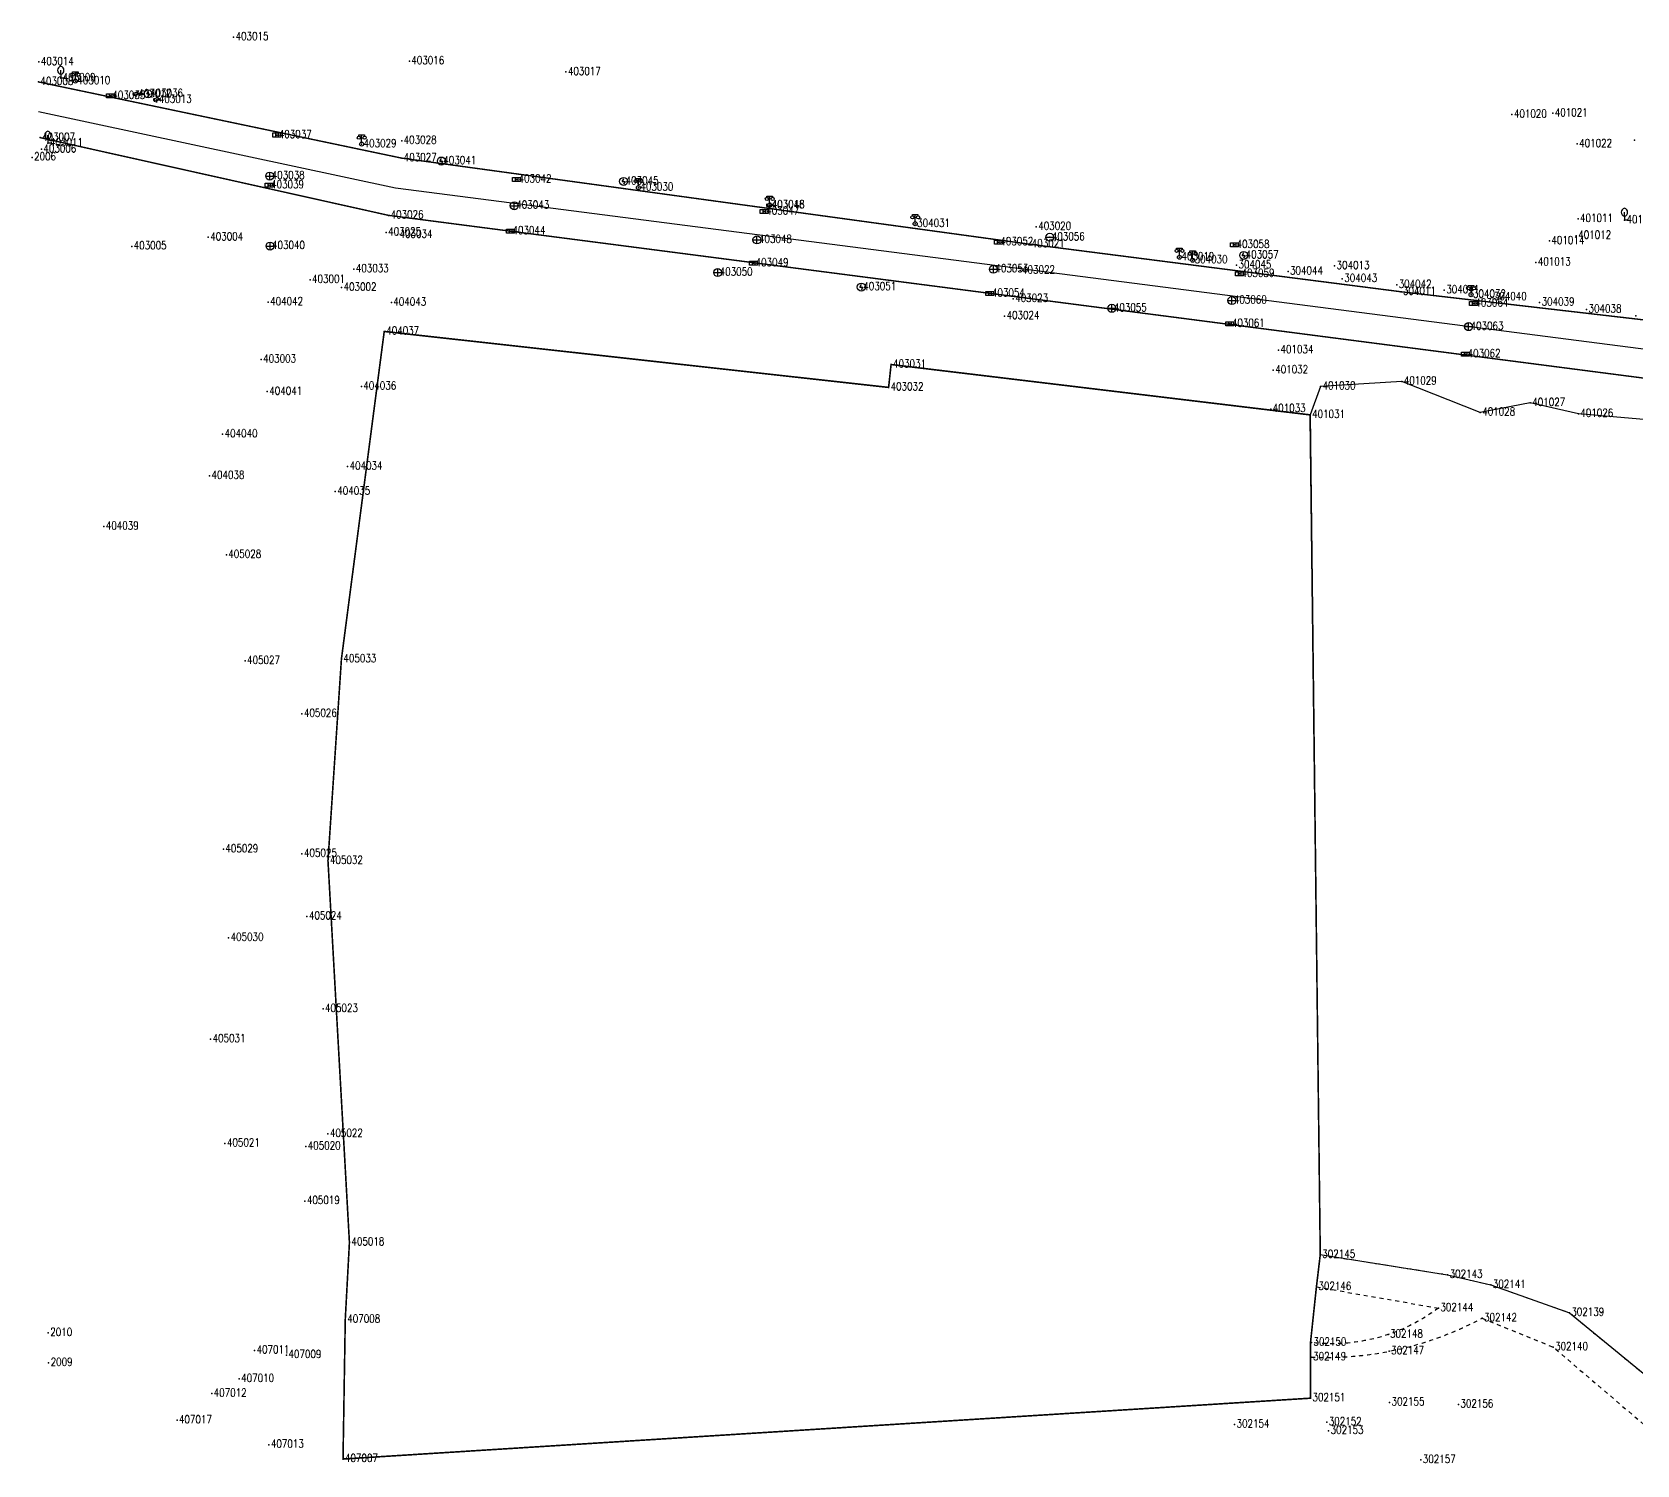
# Model space of a CAD drawing. Extents: x 953 to 1485, y 1110 to 1494.
# Drawn here: x 974.6 to 1175.2, y 1280.7 to 1459.7 of the extents above; entities that cross this region are included whole.
import ezdxf

# ---------------------------------------------------------------- set-up
doc = ezdxf.new("R2010")
doc.units = 0
doc.header["$LTSCALE"] = 0.5
doc.header["$PDSIZE"] = 0.2
doc.linetypes.add('X6', pattern=[2, 1, -1])
doc.layers.get('0').update_dxf_attribs({"linetype": 'CONTINUOUS'})
for name, color, linetype in [('COMPONENT', 4, 'CONTINUOUS'), ('DLDW', 11, 'CONTINUOUS'), ('DLSS', 4, 'CONTINUOUS'), ('GXYZ', 2, 'CONTINUOUS'), ('JJ', 2, 'CONTINUOUS'), ('ZBTZ', 3, 'CONTINUOUS'), ('ZDH', 1, 'CONTINUOUS')]:
    doc.layers.add(name, color=color, linetype=linetype)
doc.styles.add('HZ', font='rs.shx', dxfattribs={"width": 0.8, "bigfont": 'hztxt.shx'})
doc.linetypes.add('1161', pattern='A,0,[149,AAA.SHX,S=0.15,R=0,X=0,Y=0],-1.6', length=1.6)
doc.linetypes.add('921', pattern='A,3.3,[150,AAA.SHX,S=0.8,R=0,X=0,Y=0],-1.6,[150,AAA.SHX,S=0.8,R=0,X=0,Y=0.8],1e-11', length=4.9)

# ---------------------------------------------------------------- blocks, each defined once
blk = doc.blocks.new('gc097')
for p, q in [((-0.7, 2), (-0.7, 2.3)), ((-0.7, 2.3), (0.7, 2.3)), ((0, 0.5), (0, 2.3)), ((0.7, 2.3), (0.7, 2))]:
    blk.add_line(p, q)
for centre, radius in [((-0.7, 1.6), 0.4), ((0, 0), 0.5), ((0.73, 1.6), 0.4)]:
    blk.add_circle(centre, radius)
blk = doc.blocks.new('gc143')
for p, q in [((0, 1), (0, 2)), ((0, 1), (0, 0)), ((1, 0), (0, 0))]:
    blk.add_line(p, q)
for centre, start, end in [((0.225, 2), 102.68038, 257.31962), ((-0.225, 2), 282.68038, 77.31962)]:
    blk.add_arc(centre, 1.025, start, end)
blk = doc.blocks.new('gcbj0612')
for p, q in [((-0.75, 0.26), (0.16, 0.53)), ((-0.57, -0.34), (0.34, -0.07))]:
    blk.add_line(p, q)
at = {"flags": 128}
for points in [[(-0.73, 0.26), (-0.77, 0.25), (-0.79, 0.23), (-0.81, 0.19), (-0.83, 0.15), (-0.84, 0.1), (-0.84, 0.05), (-0.84, -0.01), (-0.83, -0.07), (-0.81, -0.12), (-0.79, -0.18), (-0.77, -0.23), (-0.74, -0.27), (-0.7, -0.3), (-0.67, -0.33), (-0.63, -0.34), (-0.6, -0.34), (-0.57, -0.34), (-0.54, -0.32), (-0.51, -0.29), (-0.49, -0.25), (-0.48, -0.2), (-0.47, -0.15), (-0.47, -0.1), (-0.48, -0.04), (-0.49, 0.02), (-0.51, 0.07), (-0.54, 0.13), (-0.56, 0.17), (-0.6, 0.21), (-0.63, 0.24), (-0.67, 0.26), (-0.7, 0.27)], [(-0.71, 0.18), (-0.72, 0.17), (-0.75, 0.12), (-0.75, 0.04), (-0.74, -0.06), (-0.7, -0.15), (-0.66, -0.22), (-0.62, -0.25), (-0.6, -0.26), (-0.59, -0.24), (-0.57, -0.2), (-0.56, -0.12), (-0.58, -0.02), (-0.61, 0.08), (-0.66, 0.14), (-0.7, 0.17)]]:
    blk.add_lwpolyline(points, close=True, dxfattribs=at)
blk.add_lwpolyline([(0.3, -0.08), (0.33, -0.07), (0.36, -0.05), (0.38, -0.02), (0.4, 0.02), (0.41, 0.07), (0.42, 0.12), (0.41, 0.18), (0.41, 0.23), (0.39, 0.29), (0.37, 0.35), (0.35, 0.4), (0.32, 0.44), (0.28, 0.48), (0.25, 0.51), (0.21, 0.52), (0.18, 0.53), (0.15, 0.52)], dxfattribs=at)
at = {"extrusion": (0, 0, -1), "flags": 128}
blk.add_lwpolyline([(-0.4, 0.25), (-0.51, 0.28), (-0.61, 0.29), (-0.69, 0.27), (-0.77, 0.2), (-0.81, 0.09), (-0.82, -0.01), (-0.8, -0.06), (-0.76, -0.08), (-0.7, -0.09), (-0.64, -0.09), (-0.59, -0.07), (-0.57, -0.04), (-0.59, -0.01), (-0.63, 0.02), (-0.69, 0.03), (-0.75, 0.03), (-0.79, 0.02), (-0.84, -0.01), (-0.89, -0.1), (-0.91, -0.19), (-0.9, -0.29), (-0.87, -0.38)], dxfattribs=at)
blk.add_lwpolyline([(-0.09, -0.2), (-0.22, -0.54), (0.05, -0.54)], close=True)
blk = doc.blocks.new('gc042')
blk.add_line((-1, 0), (1, 0))
blk.add_circle((0, 0), 1)
blk = doc.blocks.new('gc041')
for p, q in [((-1, 0.5), (1, 0.5)), ((-1, -0.5), (-1, 0.5)), ((-0.33, 0.5), (-0.33, -0.5)), ((0.33, 0.5), (0.33, -0.5)), ((1, 0.5), (1, -0.5)), ((1, -0.5), (-1, -0.5))]:
    blk.add_line(p, q)
blk = doc.blocks.new('gc043')
for p, q in [((-1, 0), (1, 0)), ((0, -1), (0, 1))]:
    blk.add_line(p, q)
blk.add_circle((0, 0), 1)
blk = doc.blocks.new('gc050')
for p, q in [((-0.35, 0), (0.05, 0.69)), ((-0.35, 0), (0.35, 0)), ((0.35, 0), (-0.06, -0.69))]:
    blk.add_line(p, q)
blk.add_circle((0, 0), 1)

msp = doc.modelspace()

# ---------------------------------------------------------------- linework, layer by layer
at = {"linetype": 'Continuous'}
for p, q in [((1020.01, 1440.18), (975.39, 1449.69)), ((1199.52, 1417, 10.38), (1020.01, 1440.18))]:
    msp.add_line(p, q, dxfattribs=at)
at = {"layer": 'DLSS', "linetype": 'Continuous', "const_width": 0.175, "flags": 128}
msp.add_lwpolyline([(975.39, 1453.44), (1020.8, 1443.92), (1099.29, 1433.17), (1145.69, 1427.23), (1199.83, 1420.96), (1205.07, 1423.58), (1207.53, 1429.43), (1207.32, 1450.23)], dxfattribs=at)
at = {"layer": 'DLSS', "linetype": 'Continuous', "const_width": 0.175, "elevation": 8.66, "flags": 128}
msp.add_lwpolyline([(1194.7, 1204.02), (1201.52, 1204.92), (1205.21, 1207.04), (1207.44, 1209.31), (1209.56, 1213.6), (1210.06, 1217.59), (1207.86, 1399.65), (1206.04, 1409.59), (1198.49, 1413.53), (1019.16, 1436.77), (975.6, 1446.48)], dxfattribs=at)
at = {"layer": 'DLSS', "linetype": 'X6', "flags": 128}
for points in [[(1135.6, 1306.95), (1151.52, 1304.44), (1156.92, 1303.17), (1166.73, 1299.69), (1183.32, 1286.1), (1188.56, 1278.42), (1189.42, 1214.51), (1191.91, 1208.74), (1194.7, 1204.02)], [(1135.12, 1302.93), (1150.36, 1300.27)], [(1155.82, 1299.01), (1164.7, 1295.4), (1179.46, 1282.83), (1183.93, 1276.78), (1184.97, 1211.9), (1186.08, 1209.89), (1186.37, 1207.55), (1186.4, 1206.88), (1186.52, 1203.96)]]:
    msp.add_lwpolyline(points, dxfattribs=at)
for points in [[(1150.36, 1300.27, -0.040192), (1147.35, 1298.37, -0.040192), (1144.07, 1296.97, -0.054578), (1139.34, 1295.94, -0.054578), (1134.5, 1295.97)], [(1134.46, 1294.15, 0.029554), (1139.36, 1294.23, 0.029554), (1144.22, 1294.88, 0.037196), (1150.17, 1296.51, 0.037196), (1155.82, 1299.01)]]:
    msp.add_lwpolyline(points, format="xyb", dxfattribs=at)
at = {"layer": 'JJ', "linetype": '921', "const_width": 0.2, "flags": 128}
msp.add_lwpolyline([(1134.33, 1411.85), (1081.96, 1418.14), (1081.65, 1415.28), (1018.61, 1422.27), (1013.26, 1381.34), (1011.58, 1356.14), (1014.26, 1308.48), (1013.74, 1298.84), (1013.46, 1281.42), (1134.38, 1289.02), (1134.38, 1294.15), (1134.38, 1295.97), (1135.12, 1302.93), (1135.6, 1306.95)], close=True, dxfattribs=at)
at = {"layer": 'ZBTZ', "linetype": '1161', "elevation": 10.43, "flags": 128}
msp.add_lwpolyline([(1195.06, 1408.15), (1190.9, 1408.33), (1184.2, 1410.57), (1167.86, 1411.98), (1161.85, 1413.34), (1155.59, 1412.15), (1145.79, 1416.02), (1135.64, 1415.4), (1134.33, 1411.85), (1135.6, 1306.95), (1151.52, 1304.44), (1156.92, 1303.17), (1166.73, 1299.69), (1183.32, 1286.1), (1183.08, 1308.97), (1182.08, 1388.1), (1182.83, 1391.82), (1187.63, 1406.93), (1195.07, 1407.02), (1195.06, 1408.15)], close=True, dxfattribs=at)
at = {"layer": 'ZDH', "linetype": 'Continuous'}
for p in [(999.78, 1459.04, 15.31), (975.44, 1455.93, 11.12), (1021.75, 1456.03, 15.84), (1041.31, 1454.68, 16.69), (975.39, 1453.44, 10.81), (978.18, 1453.89, 11), (980.01, 1453.54, 10.94), (984.38, 1451.69, 10.79), (987.62, 1451.91, 10.97), (989.1, 1451.95, 10.99), (990.19, 1451.21, 11.06), (1159.55, 1449.37, 15.89), (1164.66, 1449.52, 14.06), (975.6, 1446.48, 10.83), (1005.18, 1446.81, 10.83), (1174.87, 1446.17, 10.92), (975.76, 1445.02, 11), (976.58, 1445.78, 11.06), (1015.79, 1445.67, 10.97), (1020.79, 1446.1, 11), (1167.71, 1445.69, 12.62), (974.6, 1444.02, 11.3), (1020.8, 1443.92, 10.83), (1025.75, 1443.56, 10.97), (1004.22, 1440.54, 10.83), (1004.3, 1441.68, 10.84), (1035.15, 1441.26, 10.81), (1048.53, 1441.01, 10.9), (1050.38, 1440.24, 10.84), (1019.16, 1436.77, 10.86), (1034.86, 1437.98, 10.86), (1066.11, 1437.25, 10.7), (1066.78, 1438.03, 10.83), (1066.8, 1438.03, 10.83), (1167.82, 1436.33, 11.06), (1173.62, 1436.16, 11.55), (1018.85, 1434.63, 10.96), (1020.28, 1434.36, 10.96), (1034.39, 1434.8, 10.83), (1084.97, 1435.72, 10.77), (1100.1, 1435.34, 10.77), (1167.59, 1434.23, 11.11), (987.05, 1432.9, 11.58), (996.62, 1434.03, 11.66), (1004.34, 1432.94, 11.51), (1065.2, 1433.71, 10.74), (1095.37, 1433.43, 10.61), (1099.29, 1433.17, 10.62), (1101.8, 1434.03, 10.77), (1124.89, 1433.08, 10.66), (1164.24, 1433.57, 11.16), (1064.78, 1430.8, 10.71), (1118, 1431.54, 10.78), (1119.65, 1431.17, 10.69), (1125.13, 1430.53, 10.67), (1126.03, 1431.77, 10.69), (1137.39, 1430.45, 10.62), (1162.54, 1430.9, 10.56), (1009.34, 1428.73, 12.21), (1014.81, 1430.06, 11.63), (1060.29, 1429.63, 10.86), (1094.75, 1430.04, 10.68), (1098.08, 1429.88, 10.68), (1125.51, 1429.46, 10.51), (1131.57, 1429.77, 10.66), (1138.35, 1428.85, 9.7), (1013.28, 1427.74, 12.34), (1078.24, 1427.82, 10.79), (1094.32, 1427.01, 10.61), (1097.22, 1426.34, 10.62), (1124.55, 1426.13, 10.56), (1145.15, 1428.09, 9.56), (1145.69, 1427.23, 10.44), (1151.1, 1427.42, 10.6), (1154.44, 1426.86, 10.58), (1157.04, 1426.57, 9.64), (1004.1, 1425.93, 12.36), (1019.5, 1425.87, 12.36), (1096.14, 1424.2, 10.74), (1109.55, 1425.16, 10.67), (1154.74, 1425.77, 10.4), (1163.02, 1425.88, 10.56), (1168.88, 1425.02, 10.57), (1175.05, 1424.23, 10.53), (1018.61, 1422.27, 12.53), (1124.3, 1423.23, 10.52), (1154.14, 1422.87, 10.46), (1003.23, 1418.77, 12.8), (1081.96, 1418.14, 11.4), (1130.38, 1419.93, 10.64), (1153.77, 1419.44, 10.41), (1129.72, 1417.42, 10.85), (1004, 1414.75, 13.29), (1015.75, 1415.4, 12.93), (1081.65, 1415.28, 11.98), (1135.64, 1415.4, 11.15), (1145.79, 1416.02, 10.75), (1129.41, 1412.58, 11.35), (1155.59, 1412.15, 11.12), (1161.85, 1413.34, 10.91), (1134.33, 1411.85, 11.23), (1167.86, 1411.98, 11.11), (998.41, 1409.42, 14.03), (996.77, 1404.24, 14.73), (1014.03, 1405.4, 14.49), (1012.49, 1402.26, 15.09), (983.56, 1397.89, 13.96), (998.88, 1394.37, 15.77), (1001.22, 1381.12, 16.68), (1013.26, 1381.34, 14.46), (1008.32, 1374.52, 17), (998.51, 1357.58, 16.41), (1008.33, 1357.03, 16.57), (1011.58, 1356.14, 14.87), (1008.95, 1349.21, 15.73), (999.16, 1346.52, 15.82), (1010.96, 1337.64, 15.67), (996.91, 1333.88, 15.22), (1011.57, 1322.04, 15.04), (998.7, 1320.85, 14.56), (1008.8, 1320.46, 14.9), (1008.69, 1313.65, 15.34), (1014.26, 1308.48, 15.24), (1135.6, 1306.95, 12.48), (1151.52, 1304.44, 11.87), (1135.12, 1302.93, 12.46), (1156.92, 1303.17, 11.59), (1150.36, 1300.27, 11.84), (1013.74, 1298.84, 15.76), (1155.82, 1299.01, 11.56), (1166.73, 1299.69, 11.04), (976.62, 1297.17, 11.33), (1134.5, 1295.97, 13.54), (1144.07, 1296.97, 12.16), (1002.4, 1294.99, 13.67), (1006.39, 1294.41, 15.32), (1134.46, 1294.15, 13.57), (1144.22, 1294.88, 12.22), (1164.7, 1295.4, 11.02), (976.67, 1293.43, 11.27), (1000.48, 1291.43, 13.8), (997.05, 1289.6, 13.46), (1134.38, 1289.02, 13.4), (1144.26, 1288.49, 12.26), (1152.87, 1288.23, 11.61), (992.71, 1286.26, 13.11), (1124.89, 1285.74, 13.38), (1136.41, 1286.01, 13.09), (1136.65, 1284.95, 12.61), (1004.19, 1283.21, 16.08), (1013.46, 1281.42, 16), (1148.17, 1281.32, 12.18)]:
    msp.add_point(p, dxfattribs=at)

# ---------------------------------------------------------------- block references
at = {"layer": 'COMPONENT', "linetype": 'Continuous', "xscale": 0.5, "yscale": 0.5}
for p in [(987.62, 1451.91, 10.97), (990.19, 1451.21, 11.06), (1066.8, 1438.03, 10.83)]:
    msp.add_blockref('gcbj0612', p, dxfattribs=at)
at = {"layer": 'DLDW', "linetype": 'Continuous', "xscale": 0.5, "yscale": 0.5}
for p in [(980.01, 1453.54, 10.94), (1015.79, 1445.67, 10.97), (1050.38, 1440.24, 10.84), (1066.78, 1438.03, 10.83), (1084.97, 1435.72, 10.77), (1118, 1431.54, 10.78), (1119.65, 1431.17, 10.69), (1154.44, 1426.86, 10.58)]:
    msp.add_blockref('gc097', p, dxfattribs=at)
at = {"layer": 'GXYZ', "linetype": 'Continuous', "xscale": 0.5, "yscale": 0.5}
for name, p in [('gc050', (989.1, 1451.95, 10.99)), ('gc041', (984.38, 1451.69, 10.79)), ('gc041', (1005.18, 1446.81, 10.83)), ('gc043', (1004.3, 1441.68, 10.84)), ('gc050', (1025.75, 1443.56, 10.97)), ('gc041', (1004.22, 1440.54, 10.83)), ('gc041', (1035.15, 1441.26, 10.81)), ('gc050', (1048.53, 1441.01, 10.9)), ('gc043', (1034.86, 1437.98, 10.86)), ('gc041', (1066.11, 1437.25, 10.7)), ('gc041', (1034.39, 1434.8, 10.83)), ('gc043', (1065.2, 1433.71, 10.74)), ('gc042', (1101.8, 1434.03, 10.77)), ('gc043', (1004.34, 1432.94, 11.51)), ('gc041', (1095.37, 1433.43, 10.61)), ('gc041', (1124.89, 1433.08, 10.66)), ('gc050', (1126.03, 1431.77, 10.69)), ('gc043', (1060.29, 1429.63, 10.86)), ('gc041', (1064.78, 1430.8, 10.71)), ('gc043', (1094.75, 1430.04, 10.68)), ('gc050', (1078.24, 1427.82, 10.79)), ('gc041', (1125.51, 1429.46, 10.51)), ('gc041', (1094.32, 1427.01, 10.61)), ('gc043', (1124.55, 1426.13, 10.56)), ('gc043', (1109.55, 1425.16, 10.67)), ('gc041', (1154.74, 1425.77, 10.4)), ('gc041', (1124.3, 1423.23, 10.52)), ('gc043', (1154.14, 1422.87, 10.46)), ('gc041', (1153.77, 1419.44, 10.41))]:
    msp.add_blockref(name, p, dxfattribs=at)
at = {"layer": 'ZBTZ', "linetype": 'Continuous', "xscale": 0.5, "yscale": 0.5}
for p in [(978.18, 1453.89, 11), (976.58, 1445.78, 11.06), (1173.62, 1436.16, 11.55)]:
    msp.add_blockref('gc143', p, dxfattribs=at)

# ---------------------------------------------------------------- texts
at = {"layer": 'ZDH', "linetype": 'Continuous', "style": 'HZ', "width": 0.8}
for s, p in [('403015', (1000.03, 1458.66, 15.31)), ('403014', (975.69, 1455.55, 11.12)), ('403016', (1022, 1455.66, 15.84)), ('403009', (978.43, 1453.52, 11)), ('403017', (1041.56, 1454.3, 16.69)), ('403008', (975.64, 1453.06, 10.81)), ('403010', (980.26, 1453.17, 10.94)), ('403035', (984.63, 1451.32, 10.79)), ('403012', (987.87, 1451.53, 10.97)), ('403036', (989.35, 1451.57, 10.99)), ('403013', (990.44, 1450.84, 11.06)), ('401020', (1159.8, 1448.99, 15.89)), ('401021', (1164.91, 1449.14, 14.06)), ('403007', (975.85, 1446.1, 10.83)), ('403011', (976.83, 1445.4, 11.06)), ('403037', (1005.43, 1446.43, 10.83)), ('403029', (1016.04, 1445.29, 10.97)), ('403028', (1021.04, 1445.72, 11)), ('401022', (1167.96, 1445.31, 12.62)), ('2006', (974.85, 1443.65, 11.3)), ('403006', (976.01, 1444.64, 11)), ('403027', (1021.05, 1443.55, 10.83)), ('403041', (1026, 1443.18, 10.97)), ('403038', (1004.55, 1441.31, 10.84)), ('403039', (1004.47, 1440.16, 10.83)), ('403042', (1035.4, 1440.89, 10.81)), ('403045', (1048.78, 1440.63, 10.9)), ('403030', (1050.63, 1439.87, 10.84)), ('403043', (1035.11, 1437.61, 10.86)), ('403018', (1067.03, 1437.66, 10.83)), ('403046', (1067.05, 1437.66, 10.83)), ('403026', (1019.41, 1436.39, 10.86)), ('403047', (1066.36, 1436.87, 10.7)), ('304031', (1085.22, 1435.34, 10.77)), ('401011', (1168.07, 1435.96, 11.06)), ('401019', (1173.87, 1435.79, 11.55)), ('403004', (996.87, 1433.65, 11.66)), ('403025', (1019.1, 1434.26, 10.96)), ('403034', (1020.53, 1433.98, 10.96)), ('403044', (1034.64, 1434.43, 10.83)), ('403048', (1065.45, 1433.34, 10.74)), ('403020', (1100.35, 1434.97, 10.77)), ('403056', (1102.05, 1433.65, 10.77)), ('401014', (1164.49, 1433.19, 11.16)), ('401012', (1167.84, 1433.86, 11.11)), ('403005', (987.3, 1432.53, 11.58)), ('403040', (1004.59, 1432.57, 11.51)), ('403052', (1095.62, 1433.06, 10.61)), ('403021', (1099.54, 1432.79, 10.62)), ('403019', (1118.25, 1431.17, 10.78)), ('403058', (1125.14, 1432.7, 10.66)), ('403057', (1126.28, 1431.4, 10.69)), ('403033', (1015.06, 1429.69, 11.63)), ('403050', (1060.54, 1429.25, 10.86)), ('403049', (1065.03, 1430.42, 10.71)), ('403053', (1095, 1429.66, 10.68)), ('403022', (1098.33, 1429.51, 10.68)), ('304030', (1119.9, 1430.8, 10.69)), ('304045', (1125.38, 1430.16, 10.67)), ('304044', (1131.82, 1429.39, 10.66)), ('304013', (1137.64, 1430.07, 10.62)), ('401013', (1162.79, 1430.52, 10.56)), ('403001', (1009.59, 1428.35, 12.21)), ('403002', (1013.53, 1427.37, 12.34)), ('403051', (1078.49, 1427.44, 10.79)), ('403059', (1125.76, 1429.09, 10.51)), ('304043', (1138.6, 1428.47, 9.7)), ('304042', (1145.4, 1427.71, 9.56)), ('404042', (1004.35, 1425.55, 12.36)), ('404043', (1019.75, 1425.5, 12.36)), ('403054', (1094.57, 1426.63, 10.61)), ('403023', (1097.47, 1425.97, 10.62)), ('403060', (1124.8, 1425.76, 10.56)), ('304011', (1145.94, 1426.86, 10.44)), ('304041', (1151.35, 1427.04, 10.6)), ('304032', (1154.69, 1426.49, 10.58)), ('403064', (1154.99, 1425.39, 10.4)), ('304040', (1157.29, 1426.19, 9.64)), ('304039', (1163.27, 1425.51, 10.56)), ('403024', (1096.39, 1423.82, 10.74)), ('403055', (1109.8, 1424.78, 10.67)), ('304038', (1169.13, 1424.64, 10.57)), ('404037', (1018.86, 1421.9, 12.53)), ('403061', (1124.55, 1422.85, 10.52)), ('403063', (1154.39, 1422.49, 10.46)), ('401034', (1130.63, 1419.56, 10.64)), ('403003', (1003.48, 1418.39, 12.8)), ('403031', (1082.21, 1417.76, 11.4)), ('403062', (1154.02, 1419.06, 10.41)), ('401032', (1129.97, 1417.05, 10.85)), ('401029', (1146.04, 1415.65, 10.75)), ('404041', (1004.25, 1414.37, 13.29)), ('404036', (1016, 1415.02, 12.93)), ('403032', (1081.9, 1414.91, 11.98)), ('401030', (1135.89, 1415.03, 11.15)), ('401033', (1129.66, 1412.21, 11.35)), ('401031', (1134.58, 1411.47, 11.23)), ('401028', (1155.84, 1411.78, 11.12)), ('401027', (1162.1, 1412.96, 10.91)), ('401026', (1168.11, 1411.61, 11.11)), ('404040', (998.66, 1409.05, 14.03)), ('404038', (997.02, 1403.87, 14.73)), ('404034', (1014.28, 1405.02, 14.49)), ('404035', (1012.74, 1401.89, 15.09)), ('404039', (983.81, 1397.52, 13.96)), ('405028', (999.12, 1393.99, 15.77)), ('405027', (1001.47, 1380.74, 16.68)), ('405033', (1013.51, 1380.96, 14.46)), ('405026', (1008.57, 1374.14, 17)), ('405029', (998.76, 1357.21, 16.41)), ('405025', (1008.58, 1356.65, 16.57)), ('405032', (1011.83, 1355.76, 14.87)), ('405024', (1009.2, 1348.83, 15.73)), ('405030', (999.41, 1346.15, 15.82)), ('405023', (1011.21, 1337.27, 15.67)), ('405031', (997.16, 1333.5, 15.22)), ('405022', (1011.82, 1321.66, 15.04)), ('405021', (998.95, 1320.47, 14.56)), ('405020', (1009.05, 1320.09, 14.9)), ('405019', (1008.94, 1313.28, 15.34)), ('405018', (1014.51, 1308.11, 15.24)), ('302145', (1135.85, 1306.57, 12.48)), ('302143', (1151.77, 1304.06, 11.87)), ('302141', (1157.17, 1302.8, 11.59)), ('302146', (1135.37, 1302.55, 12.46)), ('302144', (1150.61, 1299.9, 11.84)), ('302139', (1166.98, 1299.32, 11.04)), ('2010', (976.87, 1296.8, 11.33)), ('407008', (1013.99, 1298.47, 15.76)), ('302142', (1156.07, 1298.63, 11.56)), ('302150', (1134.75, 1295.59, 13.54)), ('302148', (1144.32, 1296.59, 12.16)), ('302140', (1164.95, 1295.02, 11.02)), ('2009', (976.92, 1293.06, 11.27)), ('407011', (1002.65, 1294.62, 13.67)), ('407009', (1006.64, 1294.04, 15.32)), ('302149', (1134.71, 1293.77, 13.57)), ('302147', (1144.47, 1294.51, 12.22)), ('407010', (1000.73, 1291.05, 13.8)), ('407012', (997.3, 1289.22, 13.46)), ('302151', (1134.63, 1288.65, 13.4)), ('302155', (1144.51, 1288.12, 12.26)), ('302156', (1153.12, 1287.86, 11.61)), ('407017', (992.96, 1285.88, 13.11)), ('302154', (1125.14, 1285.36, 13.38)), ('302152', (1136.66, 1285.64, 13.09)), ('407013', (1004.44, 1282.84, 16.08)), ('302153', (1136.9, 1284.57, 12.61)), ('407007', (1013.71, 1281.05, 16)), ('302157', (1148.42, 1280.94, 12.18))]:
    msp.add_text(s, height=1, dxfattribs=at).set_placement(p)

doc.saveas('drawing.dxf')
